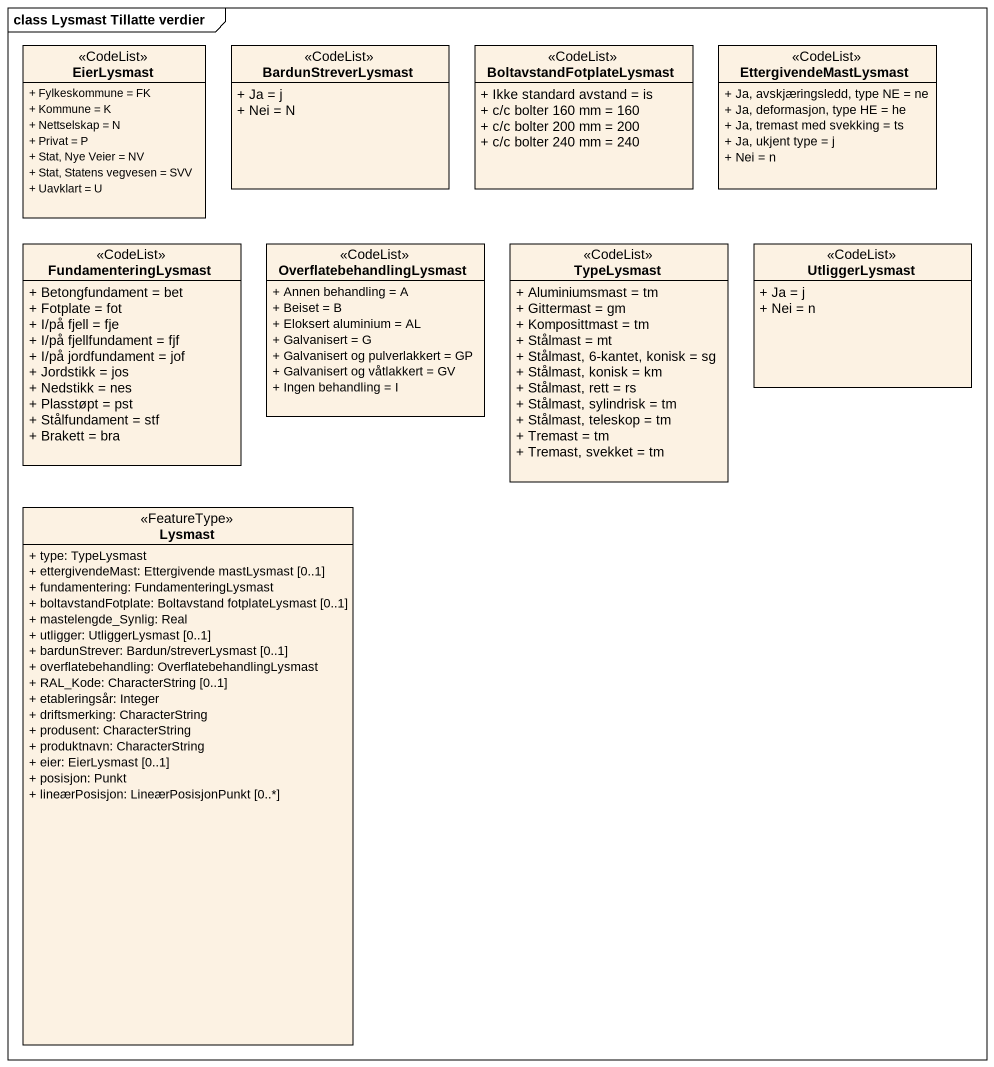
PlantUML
@startuml
mainframe class Lysmast Tillatte verdier
hide circle
hide empty members
skinparam classAttributeIconSize 0
class EierLysmast <<CodeList>> {
  + Fylkeskommune = FK
  + Kommune = K
  + Nettselskap = N
  + Privat = P
  + Stat, Nye Veier = NV
  + Stat, Statens vegvesen = SVV
  + Uavklart = U
}
class BardunStreverLysmast <<CodeList>> {
  + Ja = j
  + Nei = N
}
class BoltavstandFotplateLysmast <<CodeList>> {
  + Ikke standard avstand = is
  + c/c bolter 160 mm = 160
  + c/c bolter 200 mm = 200
  + c/c bolter 240 mm = 240
}
class EttergivendeMastLysmast <<CodeList>> {
  + Ja, avskjæringsledd, type NE = ne
  + Ja, deformasjon, type HE = he
  + Ja, tremast med svekking = ts
  + Ja, ukjent type = j
  + Nei = n
}
class FundamenteringLysmast <<CodeList>> {
  + Betongfundament = bet
  + Fotplate = fot
  + I/på fjell = fje
  + I/på fjellfundament = fjf
  + I/på jordfundament = jof
  + Jordstikk = jos
  + Nedstikk = nes
  + Plasstøpt = pst
  + Stålfundament = stf
  + Brakett = bra
}
class OverflatebehandlingLysmast <<CodeList>> {
  + Annen behandling = A
  + Beiset = B
  + Eloksert aluminium = AL
  + Galvanisert = G
  + Galvanisert og pulverlakkert = GP
  + Galvanisert og våtlakkert = GV
  + Ingen behandling = I
}
class TypeLysmast <<CodeList>> {
  + Aluminiumsmast = tm
  + Gittermast = gm
  + Komposittmast = tm
  + Stålmast = mt
  + Stålmast, 6-kantet, konisk = sg
  + Stålmast, konisk = km
  + Stålmast, rett = rs
  + Stålmast, sylindrisk = tm
  + Stålmast, teleskop = tm
  + Tremast = tm
  + Tremast, svekket = tm
}
class UtliggerLysmast <<CodeList>> {
  + Ja = j
  + Nei = n
}
class Lysmast <<FeatureType>> {
  + type: TypeLysmast
  + ettergivendeMast: Ettergivende mastLysmast [0..1]
  + fundamentering: FundamenteringLysmast
  + boltavstandFotplate: Boltavstand fotplateLysmast [0..1]
  + mastelengde_Synlig: Real
  + utligger: UtliggerLysmast [0..1]
  + bardunStrever: Bardun/streverLysmast [0..1]
  + overflatebehandling: OverflatebehandlingLysmast
  + RAL_Kode: CharacterString [0..1]
  + etableringsår: Integer
  + driftsmerking: CharacterString
  + produsent: CharacterString
  + produktnavn: CharacterString
  + eier: EierLysmast [0..1]
  + posisjon: Punkt
  + lineærPosisjon: LineærPosisjonPunkt [0..*]
}
@enduml
